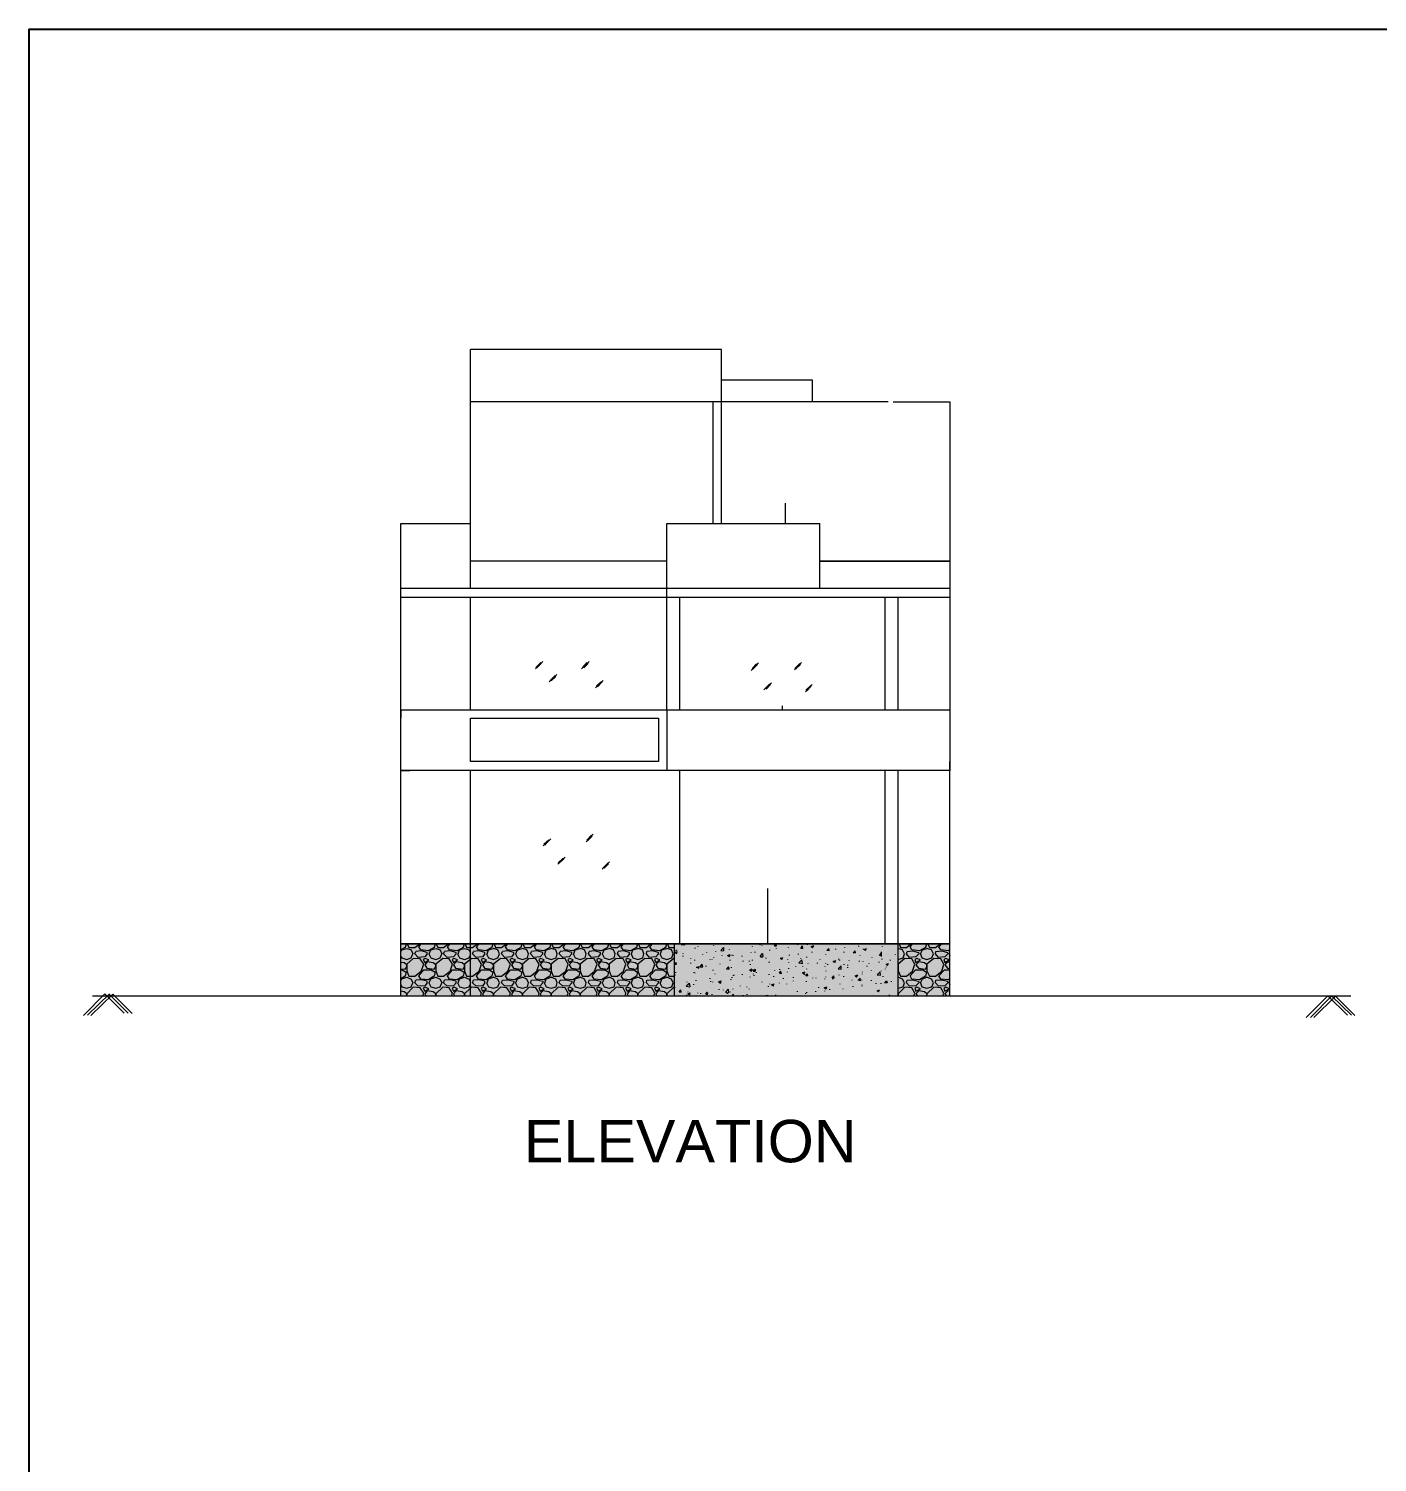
# Model space of a CAD drawing. Header units: millimetres. Extents: x 218.7 to 294.1, y -22.2 to 31.6.
# Drawn here: x 218.67 to 241.28, y 7.58 to 31.61 of the extents above; entities that cross this region are included whole.
import ezdxf

# ---------------------------------------------------------------- set-up
doc = ezdxf.new("R2010")
doc.units = ezdxf.units.MM
for name, color, linetype in [('PDF_Geometry', 7, 'Continuous'), ('PDF_Solid Fills', 1, 'Continuous'), ('PDF_Text', 7, 'Continuous')]:
    doc.layers.add(name, color=color, linetype=linetype)
doc.styles.add('PDF Arial', font='arial.ttf')

msp = doc.modelspace()

# ---------------------------------------------------------------- linework, layer by layer
at = {"layer": 'PDF_Geometry', "lineweight": 25}
msp.add_lwpolyline([(294.081, 31.595), (218.675, 31.595), (218.675, -22.228), (294.081, -22.228), (294.081, 31.595), (294.081, 31.611)], dxfattribs=at)
at = {"layer": 'PDF_Geometry', "lineweight": 9}
for points in [[(230.289, 23.32), (230.289, 25.357), (230.289, 26.234), (226.081, 26.234)], [(226.081, 23.32), (226.081, 26.234)], [(230.289, 25.725), (231.809, 25.725), (231.809, 25.357)], [(233.162, 25.357), (234.114, 25.357), (234.114, 23.32), (234.114, 22.452), (234.114, 19.179), (224.912, 19.179), (225.062, 19.179)], [(233.078, 25.357), (226.081, 25.357)], [(230.147, 23.32), (230.147, 25.357)], [(231.358, 23.32), (231.358, 23.662)], [(234.114, 19.179), (224.912, 19.179), (224.912, 23.32)], [(224.912, 23.32), (226.081, 23.32)], [(226.081, 22.235), (226.081, 23.32)], [(229.371, 20.197), (229.371, 23.32), (231.934, 23.32)], [(231.934, 22.235), (231.934, 23.32)], [(229.371, 23.153), (229.371, 23.161)], [(229.371, 22.235), (229.371, 23.103)], [(234.114, 23.153), (234.114, 22.235)], [(229.371, 22.686), (226.081, 22.686)], [(224.912, 22.235), (234.114, 22.235)], [(224.912, 22.084), (234.114, 22.084)], [(226.081, 20.197), (226.081, 22.084)], [(229.588, 20.197), (229.588, 22.084)], [(233.028, 20.197), (233.028, 22.084)], [(233.245, 20.197), (233.245, 22.084)], [(227.167, 20.882), (227.292, 21.007)], [(227.175, 20.907), (227.258, 20.991)], [(227.192, 20.899), (227.267, 20.974)], [(227.943, 20.882), (228.068, 21.007)], [(227.96, 20.907), (228.035, 20.991)], [(227.977, 20.899), (228.052, 20.974)], [(230.782, 20.857), (230.907, 20.982)], [(230.799, 20.89), (230.874, 20.965)], [(230.807, 20.874), (230.891, 20.957)], [(231.508, 20.865), (231.625, 20.991)], [(231.517, 20.89), (231.6, 20.974)], [(231.534, 20.882), (231.609, 20.957)], [(227.4, 20.665), (227.526, 20.79)], [(227.417, 20.69), (227.501, 20.773)], [(227.434, 20.682), (227.509, 20.757)], [(228.177, 20.565), (228.302, 20.69)], [(228.194, 20.598), (228.277, 20.673)], [(228.21, 20.581), (228.285, 20.665)], [(230.999, 20.531), (231.124, 20.648)], [(231.016, 20.556), (231.099, 20.631)], [(231.033, 20.54), (231.108, 20.623)], [(231.692, 20.498), (231.809, 20.623)], [(231.701, 20.523), (231.784, 20.606)], [(231.717, 20.515), (231.792, 20.59)], [(224.912, 20.197), (224.912, 20.055), (224.912, 20.197), (226.081, 20.197), (234.114, 20.197)], [(229.371, 20.197), (229.371, 19.179)], [(229.588, 20.197), (233.028, 20.197)], [(231.308, 20.197), (231.308, 20.264)], [(224.912, 15.405), (224.912, 19.329)], [(234.114, 15.405), (234.114, 19.329)], [(226.081, 15.405), (226.081, 19.179)], [(228.478, 19.179), (227.025, 19.179)], [(229.588, 16.273), (229.588, 19.179)], [(233.028, 16.273), (233.028, 19.179)], [(233.245, 15.405), (233.245, 19.179)], [(233.245, 15.405), (233.245, 19.179)], [(227.3, 17.918), (227.425, 18.035)], [(228.018, 17.985), (228.135, 18.11)], [(228.027, 18.01), (228.11, 18.093)], [(228.043, 18.001), (228.118, 18.076)], [(227.309, 17.943), (227.392, 18.018)], [(227.325, 17.926), (227.4, 18.01)], [(227.542, 17.609), (227.668, 17.726)], [(227.551, 17.634), (227.634, 17.709)], [(227.567, 17.626), (227.643, 17.701)], [(228.285, 17.525), (228.411, 17.651)], [(228.302, 17.55), (228.386, 17.634)], [(228.319, 17.542), (228.394, 17.617)], [(231.066, 16.273), (231.066, 17.2)], [(233.245, 16.273), (233.245, 17.15)], [(225.004, 16.273), (224.987, 16.214), (224.912, 16.173)], [(224.912, 16.273), (234.114, 16.273), (224.912, 16.273), (234.114, 16.273)], [(224.912, 16.139), (224.929, 16.173), (225.012, 16.198)], [(225.012, 16.198), (225.088, 16.173)], [(225.012, 16.014), (225.088, 16.039), (225.113, 16.106)], [(225.021, 16.273), (225.046, 16.214)], [(225.046, 16.214), (225.146, 16.214)], [(225.088, 16.173), (225.113, 16.106)], [(225.146, 16.214), (225.229, 16.273)], [(225.146, 16.106), (225.163, 16.148)], [(225.355, 16.106), (225.313, 16.056), (225.204, 16.047), (225.146, 16.106)], [(225.255, 16.156), (225.163, 16.148)], [(225.246, 16.173), (225.213, 16.223), (225.255, 16.273)], [(225.488, 16.273), (225.472, 16.214), (225.371, 16.156), (225.246, 16.173)], [(225.355, 16.106), (225.355, 16.131), (225.255, 16.156)], [(225.38, 16.106), (225.413, 16.039), (225.497, 16.014)], [(225.388, 16.106), (225.413, 16.173), (225.497, 16.198)], [(225.497, 16.198), (225.572, 16.173)], [(225.497, 16.014), (225.572, 16.039), (225.597, 16.106)], [(225.505, 16.273), (225.53, 16.214)], [(225.53, 16.214), (225.63, 16.214)], [(225.572, 16.173), (225.597, 16.106)], [(225.63, 16.214), (225.714, 16.273)], [(225.63, 16.106), (225.647, 16.148)], [(225.839, 16.106), (225.797, 16.056), (225.689, 16.047), (225.63, 16.106)], [(225.739, 16.156), (225.647, 16.148)], [(225.73, 16.173), (225.697, 16.223), (225.739, 16.273)], [(225.956, 16.214), (225.856, 16.156), (225.73, 16.173)], [(225.839, 16.106), (225.839, 16.131), (225.739, 16.156)], [(225.864, 16.106), (225.897, 16.039), (225.981, 16.014)], [(225.872, 16.106), (225.897, 16.173), (225.981, 16.198)], [(225.973, 16.273), (225.956, 16.214)], [(225.981, 16.198), (226.056, 16.173)], [(225.989, 16.273), (226.014, 16.214)], [(226.014, 16.214), (226.081, 16.214), (226.115, 16.214)], [(226.056, 16.039), (226.081, 16.089), (226.081, 16.106), (226.081, 16.123), (226.056, 16.173)], [(226.115, 16.214), (226.198, 16.273)], [(226.115, 16.106), (226.131, 16.148)], [(226.323, 16.106), (226.282, 16.056), (226.173, 16.047), (226.115, 16.106)], [(226.223, 16.156), (226.131, 16.148)], [(226.215, 16.173), (226.181, 16.223), (226.223, 16.273)], [(226.44, 16.214), (226.34, 16.156), (226.215, 16.173)], [(226.323, 16.106), (226.323, 16.131), (226.223, 16.156)], [(226.348, 16.106), (226.382, 16.039), (226.465, 16.014)], [(226.357, 16.106), (226.382, 16.173), (226.465, 16.198)], [(226.457, 16.273), (226.44, 16.214)], [(226.54, 16.039), (226.565, 16.106), (226.54, 16.173), (226.465, 16.198)], [(226.474, 16.273), (226.499, 16.214), (226.599, 16.214)], [(226.599, 16.214), (226.682, 16.273)], [(226.599, 16.106), (226.616, 16.148)], [(226.808, 16.106), (226.766, 16.056), (226.657, 16.047), (226.599, 16.106)], [(226.707, 16.156), (226.616, 16.148)], [(226.699, 16.173), (226.666, 16.223), (226.707, 16.273)], [(226.924, 16.214), (226.824, 16.156), (226.699, 16.173)], [(226.808, 16.106), (226.808, 16.131), (226.707, 16.156)], [(226.833, 16.106), (226.866, 16.039), (226.95, 16.014)], [(226.841, 16.106), (226.866, 16.173), (226.95, 16.198)], [(226.941, 16.273), (226.924, 16.214)], [(227.033, 16.039), (227.05, 16.106), (227.025, 16.173), (226.95, 16.198)], [(226.958, 16.273), (226.983, 16.214), (227.083, 16.214)], [(227.083, 16.214), (227.167, 16.273)], [(227.083, 16.106), (227.1, 16.148)], [(227.292, 16.106), (227.25, 16.056), (227.142, 16.047), (227.083, 16.106)], [(227.192, 16.156), (227.1, 16.148)], [(227.183, 16.173), (227.15, 16.223), (227.192, 16.273)], [(227.409, 16.214), (227.309, 16.156), (227.183, 16.173)], [(227.292, 16.106), (227.292, 16.131), (227.192, 16.156)], [(227.317, 16.106), (227.35, 16.039), (227.434, 16.014)], [(227.325, 16.106), (227.35, 16.173), (227.434, 16.198)], [(227.425, 16.273), (227.409, 16.214)], [(227.517, 16.039), (227.534, 16.106), (227.509, 16.173), (227.434, 16.198)], [(227.442, 16.273), (227.467, 16.214), (227.567, 16.214)], [(227.567, 16.214), (227.651, 16.273)], [(227.567, 16.106), (227.584, 16.148)], [(227.776, 16.106), (227.734, 16.056), (227.626, 16.047), (227.567, 16.106)], [(227.676, 16.156), (227.584, 16.148)], [(227.668, 16.173), (227.634, 16.223), (227.676, 16.273)], [(227.893, 16.214), (227.793, 16.156), (227.668, 16.173)], [(227.776, 16.106), (227.776, 16.131), (227.676, 16.156)], [(227.801, 16.106), (227.835, 16.039), (227.918, 16.014)], [(227.81, 16.106), (227.835, 16.173), (227.918, 16.198)], [(227.91, 16.273), (227.893, 16.214)], [(228.002, 16.039), (228.018, 16.106), (227.993, 16.173), (227.918, 16.198)], [(227.926, 16.273), (227.951, 16.214), (228.06, 16.214)], [(228.06, 16.214), (228.135, 16.273)], [(228.06, 16.106), (228.068, 16.148)], [(228.26, 16.106), (228.219, 16.056), (228.11, 16.047), (228.06, 16.106)], [(228.16, 16.156), (228.068, 16.148)], [(228.152, 16.173), (228.118, 16.223), (228.16, 16.273)], [(228.377, 16.214), (228.277, 16.156), (228.152, 16.173)], [(228.26, 16.106), (228.26, 16.131), (228.16, 16.156)], [(228.285, 16.106), (228.319, 16.039), (228.402, 16.014)], [(228.294, 16.106), (228.319, 16.173), (228.402, 16.198)], [(228.394, 16.273), (228.377, 16.214)], [(228.486, 16.039), (228.503, 16.106), (228.478, 16.173), (228.402, 16.198)], [(228.411, 16.273), (228.436, 16.214), (228.544, 16.214)], [(228.544, 16.214), (228.619, 16.273)], [(228.544, 16.106), (228.553, 16.148)], [(228.745, 16.106), (228.703, 16.056), (228.594, 16.047), (228.544, 16.106)], [(228.645, 16.156), (228.553, 16.148)], [(228.636, 16.173), (228.603, 16.223), (228.645, 16.273)], [(228.862, 16.214), (228.761, 16.156), (228.636, 16.173)], [(228.745, 16.106), (228.745, 16.131), (228.645, 16.156)], [(228.77, 16.106), (228.803, 16.039), (228.887, 16.014)], [(228.778, 16.106), (228.803, 16.173), (228.887, 16.198)], [(228.878, 16.273), (228.862, 16.214)], [(228.97, 16.039), (228.987, 16.106), (228.962, 16.173), (228.887, 16.198)], [(228.895, 16.273), (228.92, 16.214), (229.029, 16.214)], [(229.029, 16.214), (229.104, 16.273)], [(229.029, 16.106), (229.037, 16.148)], [(229.229, 16.106), (229.187, 16.056), (229.079, 16.047), (229.029, 16.106)], [(229.129, 16.156), (229.037, 16.148)], [(229.12, 16.173), (229.087, 16.223), (229.129, 16.273)], [(229.346, 16.214), (229.246, 16.156), (229.12, 16.173)], [(229.229, 16.106), (229.229, 16.131), (229.129, 16.156)], [(229.254, 16.106), (229.287, 16.039), (229.371, 16.014)], [(229.262, 16.106), (229.287, 16.173), (229.371, 16.198)], [(229.363, 16.273), (229.346, 16.214)], [(229.454, 16.039), (229.479, 16.106), (229.446, 16.173), (229.371, 16.198)], [(229.379, 16.273), (229.404, 16.214), (229.496, 16.214)], [(229.496, 16.273), (229.496, 15.405)], [(229.505, 16.131), (229.546, 16.148)], [(229.505, 16.131), (229.538, 16.114), (229.546, 16.148)], [(229.521, 16.156), (229.521, 16.164)], [(229.538, 16.164), (229.538, 16.173)], [(229.613, 16.265), (229.63, 16.273)], [(229.613, 16.265), (229.672, 16.256)], [(229.646, 16.106), (229.646, 16.114)], [(229.672, 16.256), (229.672, 16.273)], [(229.847, 16.198), (229.847, 16.206)], [(229.897, 16.223), (229.897, 16.231)], [(230.039, 16.123), (230.039, 16.131)], [(230.156, 16.24), (230.156, 16.248)], [(230.189, 16.139), (230.189, 16.148)], [(230.273, 16.164), (230.323, 16.214), (230.323, 16.156)], [(230.273, 16.164), (230.323, 16.156)], [(230.423, 16.173), (230.423, 16.181)], [(230.757, 16.273), (230.765, 16.273), (230.765, 16.281)], [(230.782, 16.123), (230.782, 16.131)], [(230.807, 16.223), (230.807, 16.231)], [(230.849, 16.131), (230.849, 16.139)], [(230.916, 16.273), (230.932, 16.256), (230.941, 16.273)], [(230.932, 16.064), (230.974, 16.114)], [(230.966, 16.24), (230.966, 16.248)], [(230.974, 16.114), (230.982, 16.056)], [(231.099, 16.164), (231.099, 16.173)], [(231.174, 16.24), (231.2, 16.273)], [(231.174, 16.24), (231.208, 16.24)], [(231.2, 16.273), (231.2, 16.281)], [(231.208, 16.24), (231.2, 16.273)], [(231.208, 16.189), (231.208, 16.198)], [(231.408, 16.206), (231.408, 16.214)], [(231.567, 16.256), (231.567, 16.265)], [(231.575, 16.098), (231.575, 16.106)], [(231.65, 16.198), (231.617, 16.198), (231.642, 16.24)], [(231.65, 16.198), (231.642, 16.24)], [(231.726, 16.256), (231.726, 16.265)], [(231.792, 16.231), (231.834, 16.248)], [(231.792, 16.231), (231.817, 16.214)], [(231.809, 16.131), (231.809, 16.139)], [(231.817, 16.214), (231.834, 16.248)], [(232.093, 16.156), (232.051, 16.164), (232.085, 16.198)], [(232.093, 16.156), (232.085, 16.198)], [(232.202, 16.181), (232.202, 16.189)], [(232.343, 16.131), (232.343, 16.139)], [(232.352, 16.206), (232.352, 16.214)], [(232.535, 16.123), (232.494, 16.123), (232.527, 16.156)], [(232.535, 16.123), (232.527, 16.156)], [(232.586, 16.231), (232.586, 16.24)], [(232.669, 16.181), (232.669, 16.189)], [(232.702, 16.164), (232.677, 16.181), (232.719, 16.198)], [(232.702, 16.164), (232.719, 16.198)], [(232.97, 16.081), (232.936, 16.081), (232.97, 16.123)], [(232.97, 16.131), (232.97, 16.139)], [(232.97, 16.081), (232.97, 16.123)], [(232.986, 16.223), (232.986, 16.231)], [(233.245, 16.198), (233.245, 16.206)], [(233.329, 16.039), (233.354, 16.106), (233.32, 16.173), (233.245, 16.198)], [(233.262, 16.273), (233.287, 16.214), (233.387, 16.214)], [(233.387, 16.214), (233.462, 16.273)], [(233.387, 16.106), (233.396, 16.148), (233.487, 16.156), (233.588, 16.131), (233.596, 16.106)], [(233.596, 16.106), (233.546, 16.056), (233.437, 16.047), (233.387, 16.106)], [(233.479, 16.173), (233.446, 16.223), (233.487, 16.273)], [(233.704, 16.214), (233.604, 16.156), (233.479, 16.173)], [(233.621, 16.106), (233.654, 16.173), (233.729, 16.198)], [(233.621, 16.106), (233.646, 16.039), (233.729, 16.014)], [(233.721, 16.273), (233.704, 16.214)], [(233.813, 16.039), (233.838, 16.106), (233.805, 16.173), (233.729, 16.198)], [(233.746, 16.273), (233.771, 16.214), (233.871, 16.214)], [(233.871, 16.214), (233.955, 16.273)], [(233.871, 16.106), (233.88, 16.148), (233.98, 16.156), (234.072, 16.131), (234.08, 16.106)], [(234.08, 16.106), (234.03, 16.056), (233.922, 16.047), (233.871, 16.106)], [(233.963, 16.173), (233.93, 16.223), (233.98, 16.273)], [(234.114, 16.173), (234.089, 16.156), (233.963, 16.173)], [(234.105, 16.106), (234.114, 16.131)], [(234.105, 16.106), (234.114, 16.073)], [(224.912, 16.064), (224.929, 16.039), (225.012, 16.014)], [(225.012, 15.922), (224.971, 15.956), (224.912, 15.964)], [(224.912, 15.855), (224.987, 15.847), (225.012, 15.889)], [(225.121, 16.031), (225.012, 15.931)], [(225.012, 15.931), (225.012, 15.822), (225.046, 15.73)], [(225.012, 15.889), (225.012, 15.922)], [(225.046, 15.73), (225.146, 15.73), (225.255, 15.814), (225.296, 15.931), (225.238, 16.022), (225.121, 16.031)], [(225.321, 16.031), (225.288, 16.014), (225.313, 15.964), (225.38, 16.006)], [(225.497, 15.922), (225.455, 15.956), (225.355, 15.972), (225.313, 15.922)], [(225.313, 15.922), (225.346, 15.864), (225.472, 15.847)], [(225.38, 16.006), (225.321, 16.031)], [(225.472, 15.847), (225.497, 15.889), (225.497, 15.922)], [(225.614, 16.031), (225.497, 15.931)], [(225.497, 15.931), (225.497, 15.822), (225.53, 15.73)], [(225.53, 15.73), (225.63, 15.73), (225.739, 15.814), (225.781, 15.931), (225.722, 16.022), (225.614, 16.031)], [(225.806, 16.031), (225.772, 16.014), (225.797, 15.964), (225.864, 16.006)], [(225.981, 15.922), (225.939, 15.956), (225.839, 15.972), (225.797, 15.922)], [(225.797, 15.922), (225.831, 15.864), (225.956, 15.847)], [(225.864, 16.006), (225.806, 16.031)], [(225.956, 15.847), (225.981, 15.889), (225.981, 15.922)], [(225.981, 16.014), (226.056, 16.039)], [(226.098, 16.031), (226.081, 16.014), (225.981, 15.931)], [(225.981, 15.931), (225.981, 15.822), (226.014, 15.73)], [(226.115, 15.73), (226.223, 15.814), (226.265, 15.931), (226.206, 16.022), (226.098, 16.031)], [(226.29, 16.031), (226.257, 16.014), (226.282, 15.964), (226.348, 16.006)], [(226.465, 15.922), (226.423, 15.956), (226.323, 15.972), (226.282, 15.922)], [(226.282, 15.922), (226.315, 15.864), (226.44, 15.847)], [(226.348, 16.006), (226.29, 16.031)], [(226.44, 15.847), (226.465, 15.889), (226.465, 15.922)], [(226.465, 16.014), (226.54, 16.039)], [(226.582, 16.031), (226.465, 15.931)], [(226.465, 15.931), (226.465, 15.822), (226.499, 15.73)], [(226.599, 15.73), (226.707, 15.814), (226.749, 15.931), (226.691, 16.022), (226.582, 16.031)], [(226.774, 16.031), (226.741, 16.014), (226.766, 15.964), (226.833, 16.006)], [(226.95, 15.922), (226.908, 15.956), (226.808, 15.972), (226.766, 15.922)], [(226.766, 15.922), (226.799, 15.864), (226.924, 15.847)], [(226.833, 16.006), (226.774, 16.031)], [(226.924, 15.847), (226.95, 15.889), (226.95, 15.922)], [(226.95, 16.014), (227.033, 16.039)], [(227.083, 15.73), (227.192, 15.814), (227.233, 15.931), (227.175, 16.022), (227.066, 16.031), (226.95, 15.931)], [(226.95, 15.931), (226.95, 15.822), (226.983, 15.73)], [(227.258, 16.031), (227.225, 16.014), (227.25, 15.964), (227.317, 16.006)], [(227.434, 15.922), (227.392, 15.956), (227.292, 15.972), (227.25, 15.922)], [(227.25, 15.922), (227.284, 15.864), (227.409, 15.847)], [(227.317, 16.006), (227.258, 16.031)], [(227.409, 15.847), (227.434, 15.889), (227.434, 15.922)], [(227.434, 16.014), (227.517, 16.039)], [(227.567, 15.73), (227.676, 15.814), (227.718, 15.931), (227.668, 16.022), (227.551, 16.031), (227.434, 15.931)], [(227.434, 15.931), (227.434, 15.822), (227.467, 15.73)], [(227.743, 16.031), (227.709, 16.014), (227.734, 15.964), (227.801, 16.006)], [(227.918, 15.922), (227.876, 15.956), (227.776, 15.972), (227.734, 15.922)], [(227.734, 15.922), (227.768, 15.864), (227.893, 15.847)], [(227.801, 16.006), (227.743, 16.031)], [(227.893, 15.847), (227.918, 15.889), (227.918, 15.922)], [(227.918, 16.014), (228.002, 16.039)], [(228.06, 15.73), (228.16, 15.814), (228.202, 15.931), (228.152, 16.022), (228.035, 16.031), (227.918, 15.931)], [(227.918, 15.931), (227.918, 15.822), (227.951, 15.73)], [(228.227, 16.031), (228.194, 16.014), (228.219, 15.964)], [(228.219, 15.964), (228.285, 16.006), (228.227, 16.031)], [(228.402, 15.922), (228.361, 15.956), (228.26, 15.972), (228.219, 15.922)], [(228.219, 15.922), (228.252, 15.864), (228.377, 15.847)], [(228.377, 15.847), (228.402, 15.889), (228.402, 15.922)], [(228.402, 16.014), (228.486, 16.039)], [(228.544, 15.73), (228.645, 15.814), (228.686, 15.931), (228.636, 16.022), (228.519, 16.031), (228.402, 15.931)], [(228.402, 15.931), (228.402, 15.822), (228.436, 15.73)], [(228.711, 16.031), (228.678, 16.014), (228.703, 15.964)], [(228.703, 15.964), (228.77, 16.006), (228.711, 16.031)], [(228.887, 15.922), (228.845, 15.956), (228.745, 15.972), (228.703, 15.922)], [(228.703, 15.922), (228.736, 15.864), (228.862, 15.847)], [(228.862, 15.847), (228.887, 15.889), (228.887, 15.922)], [(228.887, 16.014), (228.97, 16.039)], [(229.029, 15.73), (229.129, 15.814), (229.171, 15.931), (229.12, 16.022), (229.004, 16.031), (228.887, 15.931)], [(228.887, 15.931), (228.887, 15.822), (228.92, 15.73)], [(229.196, 16.031), (229.162, 16.014), (229.187, 15.964)], [(229.187, 15.964), (229.254, 16.006), (229.196, 16.031)], [(229.371, 15.922), (229.329, 15.956), (229.229, 15.972), (229.187, 15.922)], [(229.187, 15.922), (229.221, 15.864), (229.346, 15.847)], [(229.346, 15.847), (229.371, 15.889), (229.371, 15.922)], [(229.371, 16.014), (229.454, 16.039)], [(229.496, 16.031), (229.488, 16.031), (229.371, 15.931)], [(229.371, 15.931), (229.371, 15.822), (229.404, 15.73)], [(229.496, 15.931), (229.521, 15.964)], [(229.496, 15.931), (229.53, 15.931), (229.521, 15.964)], [(229.513, 15.947), (229.513, 15.956)], [(229.646, 16.064), (229.646, 16.073)], [(229.772, 16.022), (229.772, 16.031)], [(229.772, 15.947), (229.772, 15.956)], [(229.839, 15.997), (229.839, 16.006)], [(229.872, 15.881), (229.914, 15.897)], [(229.872, 15.881), (229.905, 15.864), (229.914, 15.897)], [(229.872, 15.872), (229.872, 15.881)], [(229.93, 15.889), (229.964, 15.931)], [(229.93, 15.889), (229.972, 15.889), (229.964, 15.931)], [(229.972, 16.089), (229.972, 16.098)], [(230.031, 15.897), (230.031, 15.906)], [(230.097, 16.006), (230.097, 16.014)], [(230.131, 16.006), (230.131, 16.014)], [(230.156, 16.039), (230.156, 16.047)], [(230.264, 15.931), (230.264, 15.939)], [(230.298, 16.073), (230.298, 16.081)], [(230.373, 15.855), (230.406, 15.889)], [(230.373, 15.855), (230.415, 15.847), (230.406, 15.889)], [(230.39, 16.081), (230.431, 16.098)], [(230.39, 16.081), (230.423, 16.064), (230.431, 16.098)], [(230.431, 15.997), (230.431, 16.006)], [(230.456, 15.872), (230.456, 15.881)], [(230.465, 16.081), (230.465, 16.089)], [(230.49, 16.073), (230.49, 16.081)], [(230.632, 16.064), (230.632, 16.073)], [(230.648, 15.981), (230.648, 15.989)], [(230.757, 15.981), (230.757, 15.989)], [(230.774, 15.922), (230.774, 15.931)], [(230.807, 15.997), (230.807, 16.006)], [(230.932, 16.064), (230.949, 16.056), (230.982, 16.056)], [(230.957, 16.047), (230.957, 16.056)], [(231.033, 16.031), (231.033, 16.039)], [(231.083, 15.964), (231.083, 15.972)], [(231.091, 15.964), (231.091, 15.972)], [(231.3, 16.014), (231.275, 16.031), (231.316, 16.047)], [(231.283, 16.031), (231.283, 16.039)], [(231.3, 16.014), (231.316, 16.047)], [(231.4, 16.006), (231.4, 16.014)], [(231.417, 15.956), (231.417, 15.964)], [(231.417, 15.855), (231.417, 15.864)], [(231.425, 16.081), (231.425, 16.089)], [(231.534, 15.889), (231.534, 15.897)], [(231.584, 15.956), (231.634, 16.006)], [(231.584, 15.956), (231.642, 15.947), (231.634, 16.006)], [(231.617, 16.022), (231.617, 16.031)], [(231.65, 15.889), (231.65, 15.897)], [(231.717, 16.047), (231.717, 16.056)], [(231.742, 15.939), (231.742, 15.947)], [(231.893, 15.947), (231.893, 15.956)], [(231.943, 16.006), (231.943, 16.014)], [(232.026, 15.889), (232.026, 15.897)], [(232.035, 16.089), (232.035, 16.098)], [(232.035, 15.939), (232.035, 15.947)], [(232.068, 15.922), (232.068, 15.931)], [(232.185, 15.964), (232.16, 15.981), (232.202, 15.997)], [(232.185, 15.964), (232.202, 15.997)], [(232.193, 15.964), (232.193, 15.972)], [(232.243, 15.855), (232.293, 15.906)], [(232.243, 15.855), (232.293, 15.847), (232.293, 15.906)], [(232.252, 16.014), (232.252, 16.022)], [(232.268, 15.997), (232.268, 16.006)], [(232.343, 15.922), (232.343, 15.931)], [(232.402, 15.914), (232.402, 15.922)], [(232.402, 15.872), (232.402, 15.881)], [(232.427, 15.989), (232.427, 15.997)], [(232.602, 15.981), (232.602, 15.989)], [(232.611, 16.073), (232.611, 16.081)], [(232.661, 15.972), (232.661, 15.981)], [(232.728, 15.897), (232.728, 15.906)], [(232.761, 15.939), (232.761, 15.947)], [(232.811, 16.039), (232.811, 16.047)], [(232.928, 15.964), (232.928, 15.972)], [(232.97, 16.064), (232.97, 16.073)], [(232.978, 16.014), (232.978, 16.022)], [(233.07, 15.914), (233.045, 15.931), (233.087, 15.947)], [(233.053, 15.881), (233.053, 15.889)], [(233.07, 15.914), (233.087, 15.947)], [(233.12, 15.997), (233.12, 16.006)], [(233.203, 16.089), (233.203, 16.098)], [(233.245, 16.014), (233.329, 16.039)], [(233.387, 15.73), (233.487, 15.814), (233.529, 15.931), (233.479, 16.022), (233.362, 16.031), (233.245, 15.931)], [(233.245, 15.931), (233.245, 15.822), (233.287, 15.73)], [(233.245, 15.922), (233.245, 15.931)], [(233.563, 16.031), (233.529, 16.014), (233.546, 15.964)], [(233.546, 15.964), (233.621, 16.006), (233.563, 16.031)], [(233.729, 15.922), (233.688, 15.956), (233.596, 15.972), (233.546, 15.922)], [(233.546, 15.922), (233.588, 15.864), (233.704, 15.847)], [(233.704, 15.847), (233.729, 15.889), (233.729, 15.922)], [(233.729, 16.014), (233.813, 16.039)], [(233.871, 15.73), (233.98, 15.814), (234.013, 15.931), (233.963, 16.022), (233.846, 16.031), (233.729, 15.931)], [(233.729, 15.931), (233.729, 15.822), (233.771, 15.73)], [(234.047, 16.031), (234.013, 16.014), (234.03, 15.964)], [(234.03, 15.964), (234.105, 16.006), (234.047, 16.031)], [(234.114, 15.964), (234.08, 15.972), (234.03, 15.922)], [(234.03, 15.922), (234.072, 15.864), (234.114, 15.855)], [(224.912, 15.839), (224.937, 15.839), (225.004, 15.797)], [(225.004, 15.797), (224.987, 15.73), (224.912, 15.688)], [(224.912, 15.655), (224.929, 15.688), (225.012, 15.714)], [(225.012, 15.714), (225.088, 15.68)], [(225.012, 15.53), (225.088, 15.555), (225.113, 15.622)], [(225.088, 15.68), (225.113, 15.622)], [(225.146, 15.622), (225.163, 15.663)], [(225.355, 15.622), (225.313, 15.572), (225.204, 15.563), (225.146, 15.622)], [(225.255, 15.672), (225.163, 15.663)], [(225.246, 15.68), (225.213, 15.739), (225.296, 15.839), (225.422, 15.839), (225.488, 15.797)], [(225.488, 15.797), (225.472, 15.73), (225.371, 15.672), (225.246, 15.68)], [(225.355, 15.622), (225.355, 15.647), (225.255, 15.672)], [(225.38, 15.622), (225.413, 15.555), (225.497, 15.53)], [(225.388, 15.622), (225.413, 15.688), (225.497, 15.714)], [(225.497, 15.714), (225.572, 15.68)], [(225.497, 15.53), (225.572, 15.555), (225.597, 15.622)], [(225.572, 15.68), (225.597, 15.622)], [(225.63, 15.622), (225.647, 15.663)], [(225.839, 15.622), (225.797, 15.572), (225.689, 15.563), (225.63, 15.622)], [(225.739, 15.672), (225.647, 15.663)], [(225.73, 15.68), (225.697, 15.739), (225.781, 15.839), (225.906, 15.839), (225.973, 15.797), (225.956, 15.73)], [(225.956, 15.73), (225.856, 15.672), (225.73, 15.68)], [(225.839, 15.622), (225.839, 15.647), (225.739, 15.672)], [(225.864, 15.622), (225.897, 15.555), (225.981, 15.53)], [(225.872, 15.622), (225.897, 15.688), (225.981, 15.714)], [(225.981, 15.714), (226.056, 15.68)], [(226.014, 15.73), (226.081, 15.73), (226.115, 15.73)], [(226.056, 15.555), (226.081, 15.605), (226.081, 15.622), (226.081, 15.638), (226.056, 15.68)], [(226.115, 15.622), (226.131, 15.663)], [(226.323, 15.622), (226.282, 15.572), (226.173, 15.563), (226.115, 15.622)], [(226.223, 15.672), (226.131, 15.663)], [(226.215, 15.68), (226.181, 15.739), (226.265, 15.839), (226.398, 15.839), (226.457, 15.797), (226.44, 15.73)], [(226.44, 15.73), (226.34, 15.672), (226.215, 15.68)], [(226.323, 15.622), (226.323, 15.647), (226.223, 15.672)], [(226.348, 15.622), (226.382, 15.555), (226.465, 15.53)], [(226.357, 15.622), (226.382, 15.688), (226.465, 15.714)], [(226.54, 15.555), (226.565, 15.622), (226.54, 15.68), (226.465, 15.714)], [(226.499, 15.73), (226.599, 15.73)], [(226.599, 15.622), (226.616, 15.663), (226.707, 15.672), (226.808, 15.647), (226.808, 15.622)], [(226.808, 15.622), (226.766, 15.572), (226.657, 15.563), (226.599, 15.622)], [(226.699, 15.68), (226.666, 15.739), (226.749, 15.839), (226.883, 15.839), (226.941, 15.797), (226.924, 15.73)], [(226.924, 15.73), (226.824, 15.672), (226.699, 15.68)], [(226.833, 15.622), (226.866, 15.555), (226.95, 15.53)], [(226.841, 15.622), (226.866, 15.688), (226.95, 15.714)], [(227.033, 15.555), (227.05, 15.622), (227.025, 15.68), (226.95, 15.714)], [(226.983, 15.73), (227.083, 15.73)], [(227.083, 15.622), (227.1, 15.663), (227.192, 15.672), (227.292, 15.647), (227.292, 15.622)], [(227.292, 15.622), (227.25, 15.572), (227.142, 15.563), (227.083, 15.622)], [(227.183, 15.68), (227.15, 15.739), (227.233, 15.839), (227.367, 15.839), (227.425, 15.797), (227.409, 15.73)], [(227.409, 15.73), (227.309, 15.672), (227.183, 15.68)], [(227.317, 15.622), (227.35, 15.555), (227.434, 15.53)], [(227.325, 15.622), (227.35, 15.688), (227.434, 15.714)], [(227.517, 15.555), (227.534, 15.622), (227.509, 15.68), (227.434, 15.714)], [(227.467, 15.73), (227.567, 15.73)], [(227.567, 15.622), (227.584, 15.663), (227.676, 15.672), (227.776, 15.647), (227.776, 15.622)], [(227.776, 15.622), (227.734, 15.572), (227.626, 15.563), (227.567, 15.622)], [(227.668, 15.68), (227.634, 15.739), (227.718, 15.839), (227.851, 15.839), (227.91, 15.797), (227.893, 15.73)], [(227.893, 15.73), (227.793, 15.672), (227.668, 15.68)], [(227.801, 15.622), (227.835, 15.555), (227.918, 15.53)], [(227.81, 15.622), (227.835, 15.688), (227.918, 15.714)], [(228.002, 15.555), (228.018, 15.622), (227.993, 15.68), (227.918, 15.714)], [(227.951, 15.73), (228.06, 15.73)], [(228.06, 15.622), (228.068, 15.663), (228.16, 15.672), (228.26, 15.647), (228.26, 15.622)], [(228.26, 15.622), (228.219, 15.572), (228.11, 15.563), (228.06, 15.622)], [(228.152, 15.68), (228.118, 15.739), (228.202, 15.839), (228.336, 15.839), (228.394, 15.797), (228.377, 15.73)], [(228.377, 15.73), (228.277, 15.672), (228.152, 15.68)], [(228.285, 15.622), (228.319, 15.555), (228.402, 15.53)], [(228.294, 15.622), (228.319, 15.688), (228.402, 15.714)], [(228.486, 15.555), (228.503, 15.622), (228.478, 15.68), (228.402, 15.714)], [(228.436, 15.73), (228.544, 15.73)], [(228.544, 15.622), (228.553, 15.663), (228.645, 15.672), (228.745, 15.647), (228.745, 15.622)], [(228.745, 15.622), (228.703, 15.572), (228.594, 15.563), (228.544, 15.622)], [(228.636, 15.68), (228.603, 15.739), (228.695, 15.839), (228.82, 15.839), (228.878, 15.797), (228.862, 15.73)], [(228.862, 15.73), (228.761, 15.672), (228.636, 15.68)], [(228.77, 15.622), (228.803, 15.555), (228.887, 15.53)], [(228.778, 15.622), (228.803, 15.688), (228.887, 15.714)], [(228.97, 15.555), (228.987, 15.622), (228.962, 15.68), (228.887, 15.714)], [(228.92, 15.73), (229.029, 15.73)], [(229.029, 15.622), (229.037, 15.663), (229.129, 15.672), (229.229, 15.647), (229.229, 15.622)], [(229.229, 15.622), (229.187, 15.572), (229.079, 15.563), (229.029, 15.622)], [(229.12, 15.68), (229.087, 15.739), (229.179, 15.839), (229.304, 15.839), (229.363, 15.797), (229.346, 15.73)], [(229.346, 15.73), (229.246, 15.672), (229.12, 15.68)], [(229.254, 15.622), (229.287, 15.555), (229.371, 15.53)], [(229.262, 15.622), (229.287, 15.688), (229.371, 15.714)], [(229.454, 15.555), (229.479, 15.622), (229.446, 15.68), (229.371, 15.714)], [(229.404, 15.73), (229.496, 15.73)], [(229.513, 15.747), (229.513, 15.755)], [(229.521, 15.789), (229.521, 15.797)], [(229.713, 15.63), (229.713, 15.638)], [(229.83, 15.789), (229.83, 15.797)], [(229.847, 15.78), (229.847, 15.789)], [(229.864, 15.655), (229.864, 15.663)], [(230.097, 15.688), (230.097, 15.697)], [(230.106, 15.638), (230.106, 15.647)], [(230.139, 15.63), (230.139, 15.638)], [(230.147, 15.83), (230.147, 15.839)], [(230.181, 15.764), (230.181, 15.772)], [(230.239, 15.638), (230.281, 15.655)], [(230.239, 15.638), (230.264, 15.622), (230.273, 15.613), (230.273, 15.622), (230.281, 15.655)], [(230.448, 15.672), (230.448, 15.68)], [(230.465, 15.705), (230.465, 15.714)], [(230.49, 15.739), (230.49, 15.747)], [(230.507, 15.747), (230.507, 15.755)], [(230.64, 15.755), (230.64, 15.764)], [(230.757, 15.839), (230.765, 15.839), (230.799, 15.855)], [(230.757, 15.839), (230.79, 15.814)], [(230.765, 15.714), (230.765, 15.722)], [(230.79, 15.814), (230.799, 15.839), (230.799, 15.847)], [(230.815, 15.814), (230.832, 15.839), (230.849, 15.847), (230.849, 15.839), (230.849, 15.814)], [(230.815, 15.814), (230.849, 15.814)], [(230.824, 15.764), (230.824, 15.772)], [(230.832, 15.739), (230.832, 15.747)], [(230.874, 15.789), (230.874, 15.797)], [(230.966, 15.63), (230.966, 15.638)], [(231.083, 15.755), (231.083, 15.764)], [(231.166, 15.722), (231.166, 15.73)], [(231.183, 15.822), (231.183, 15.83)], [(231.291, 15.772), (231.258, 15.78), (231.283, 15.814)], [(231.258, 15.613), (231.258, 15.622)], [(231.266, 15.839), (231.266, 15.847)], [(231.291, 15.772), (231.283, 15.814)], [(231.325, 15.688), (231.325, 15.697)], [(231.392, 15.797), (231.392, 15.805)], [(231.492, 15.705), (231.492, 15.714)], [(231.492, 15.647), (231.492, 15.655)], [(231.667, 15.764), (231.642, 15.789), (231.684, 15.805)], [(231.667, 15.764), (231.684, 15.805)], [(231.684, 15.755), (231.684, 15.764)], [(231.734, 15.739), (231.701, 15.739), (231.726, 15.772)], [(231.709, 15.638), (231.709, 15.647)], [(231.717, 15.847), (231.717, 15.855)], [(231.734, 15.739), (231.726, 15.772)], [(231.817, 15.697), (231.817, 15.705)], [(231.876, 15.697), (231.876, 15.705)], [(232.018, 15.68), (232.018, 15.688)], [(232.035, 15.714), (232.035, 15.722)], [(232.043, 15.814), (232.043, 15.822)], [(232.176, 15.697), (232.143, 15.697), (232.168, 15.739)], [(232.151, 15.68), (232.151, 15.688)], [(232.176, 15.697), (232.168, 15.739)], [(232.26, 15.747), (232.26, 15.755)], [(232.335, 15.722), (232.335, 15.73)], [(232.477, 15.663), (232.477, 15.672)], [(232.552, 15.714), (232.527, 15.739), (232.569, 15.755)], [(232.552, 15.714), (232.569, 15.755)], [(232.619, 15.655), (232.577, 15.663), (232.611, 15.697)], [(232.619, 15.655), (232.611, 15.697)], [(232.636, 15.663), (232.636, 15.672)], [(232.652, 15.797), (232.652, 15.805)], [(232.652, 15.764), (232.652, 15.772)], [(232.803, 15.822), (232.803, 15.83)], [(232.803, 15.655), (232.803, 15.663)], [(232.895, 15.755), (232.945, 15.805)], [(232.895, 15.755), (232.953, 15.747), (232.945, 15.805)], [(232.97, 15.814), (232.97, 15.822)], [(232.995, 15.722), (232.995, 15.73)], [(233.062, 15.622), (233.028, 15.622), (233.02, 15.622), (233.053, 15.655)], [(233.036, 15.847), (233.036, 15.855)], [(233.053, 15.655), (233.062, 15.622), (233.062, 15.63)], [(233.137, 15.638), (233.137, 15.647)], [(233.245, 15.714), (233.245, 15.722)], [(233.329, 15.555), (233.354, 15.622), (233.32, 15.68), (233.245, 15.714)], [(233.287, 15.73), (233.387, 15.73)], [(233.387, 15.622), (233.396, 15.663), (233.487, 15.672), (233.588, 15.647), (233.596, 15.622)], [(233.596, 15.622), (233.546, 15.572), (233.437, 15.563), (233.387, 15.622)], [(233.479, 15.68), (233.446, 15.739), (233.537, 15.839), (233.663, 15.839), (233.721, 15.797), (233.704, 15.73)], [(233.704, 15.73), (233.604, 15.672), (233.479, 15.68)], [(233.621, 15.622), (233.654, 15.688), (233.729, 15.714)], [(233.621, 15.622), (233.646, 15.555), (233.729, 15.53)], [(233.813, 15.555), (233.838, 15.622), (233.805, 15.68), (233.729, 15.714)], [(233.771, 15.73), (233.871, 15.73)], [(233.871, 15.622), (233.88, 15.663), (233.98, 15.672), (234.072, 15.647), (234.08, 15.622)], [(234.08, 15.622), (234.03, 15.572), (233.922, 15.563), (233.871, 15.622)], [(233.963, 15.68), (233.93, 15.739), (234.022, 15.839), (234.114, 15.839)], [(234.114, 15.688), (234.089, 15.672), (233.963, 15.68)], [(234.105, 15.622), (234.114, 15.647)], [(234.105, 15.622), (234.114, 15.588)], [(219.744, 15.405), (224.912, 15.405), (234.114, 15.405), (240.835, 15.405)], [(224.912, 15.58), (224.929, 15.555), (225.012, 15.53)], [(225.121, 15.547), (225.012, 15.438), (224.971, 15.471), (224.912, 15.48)], [(225.004, 15.405), (225.012, 15.405), (225.012, 15.438)], [(225.012, 15.438), (225.012, 15.405)], [(225.28, 15.405), (225.296, 15.446), (225.238, 15.538), (225.121, 15.547)], [(225.321, 15.547), (225.288, 15.53), (225.313, 15.48), (225.38, 15.521)], [(225.497, 15.438), (225.455, 15.471), (225.355, 15.488), (225.313, 15.438)], [(225.313, 15.438), (225.33, 15.405)], [(225.38, 15.521), (225.321, 15.547)], [(225.488, 15.405), (225.497, 15.405), (225.497, 15.438)], [(225.614, 15.547), (225.497, 15.438)], [(225.497, 15.438), (225.497, 15.405)], [(225.764, 15.405), (225.781, 15.446), (225.722, 15.538), (225.614, 15.547)], [(225.806, 15.547), (225.772, 15.53), (225.797, 15.48), (225.864, 15.521)], [(225.981, 15.438), (225.939, 15.471), (225.839, 15.488), (225.797, 15.438)], [(225.797, 15.438), (225.814, 15.405)], [(225.864, 15.521), (225.806, 15.547)], [(225.973, 15.405), (225.981, 15.405), (225.981, 15.438)], [(225.981, 15.53), (226.056, 15.555)], [(226.098, 15.547), (226.081, 15.53), (225.981, 15.438)], [(225.981, 15.438), (225.981, 15.405)], [(226.248, 15.405), (226.265, 15.446), (226.206, 15.538), (226.098, 15.547)], [(226.29, 15.547), (226.257, 15.53), (226.282, 15.48), (226.348, 15.521)], [(226.465, 15.438), (226.423, 15.471), (226.323, 15.488), (226.282, 15.438)], [(226.282, 15.438), (226.298, 15.405)], [(226.348, 15.521), (226.29, 15.547)], [(226.457, 15.405), (226.465, 15.405), (226.465, 15.438)], [(226.465, 15.53), (226.54, 15.555)], [(226.732, 15.405), (226.749, 15.446), (226.691, 15.538), (226.582, 15.547), (226.465, 15.438)], [(226.465, 15.438), (226.465, 15.405)], [(226.774, 15.547), (226.741, 15.53), (226.766, 15.48), (226.833, 15.521)], [(226.95, 15.438), (226.908, 15.471), (226.808, 15.488), (226.766, 15.438)], [(226.766, 15.438), (226.783, 15.405)], [(226.833, 15.521), (226.774, 15.547)], [(226.941, 15.405), (226.95, 15.405), (226.95, 15.438)], [(226.95, 15.53), (227.033, 15.555)], [(227.217, 15.405), (227.233, 15.446), (227.175, 15.538), (227.066, 15.547), (226.95, 15.438)], [(226.95, 15.438), (226.95, 15.405)], [(227.258, 15.547), (227.225, 15.53), (227.25, 15.48), (227.317, 15.521)], [(227.434, 15.438), (227.392, 15.471), (227.292, 15.488), (227.25, 15.438)], [(227.25, 15.438), (227.267, 15.405)], [(227.317, 15.521), (227.258, 15.547)], [(227.425, 15.405), (227.434, 15.405), (227.434, 15.438)], [(227.434, 15.53), (227.517, 15.555)], [(227.701, 15.405), (227.718, 15.446), (227.668, 15.538), (227.551, 15.547), (227.434, 15.438)], [(227.434, 15.438), (227.434, 15.405)], [(227.743, 15.547), (227.709, 15.53), (227.734, 15.48)], [(227.734, 15.48), (227.801, 15.521), (227.743, 15.547)], [(227.918, 15.438), (227.876, 15.471), (227.776, 15.488), (227.734, 15.438)], [(227.734, 15.438), (227.751, 15.405)], [(227.91, 15.405), (227.918, 15.405), (227.918, 15.438)], [(227.918, 15.53), (228.002, 15.555)], [(228.185, 15.405), (228.202, 15.446), (228.152, 15.538), (228.035, 15.547), (227.918, 15.438)], [(227.918, 15.438), (227.918, 15.405)], [(228.227, 15.547), (228.194, 15.53), (228.219, 15.48)], [(228.219, 15.48), (228.285, 15.521), (228.227, 15.547)], [(228.402, 15.438), (228.361, 15.471), (228.26, 15.488), (228.219, 15.438)], [(228.219, 15.438), (228.235, 15.405)], [(228.394, 15.405), (228.402, 15.405), (228.402, 15.438)], [(228.402, 15.53), (228.486, 15.555)], [(228.67, 15.405), (228.686, 15.446), (228.636, 15.538), (228.519, 15.547), (228.402, 15.438)], [(228.402, 15.438), (228.402, 15.405)], [(228.711, 15.547), (228.678, 15.53), (228.703, 15.48)], [(228.703, 15.48), (228.77, 15.521), (228.711, 15.547)], [(228.887, 15.438), (228.845, 15.471), (228.745, 15.488), (228.703, 15.438)], [(228.703, 15.438), (228.72, 15.405)], [(228.878, 15.405), (228.887, 15.405), (228.887, 15.438)], [(228.887, 15.53), (228.97, 15.555)], [(229.154, 15.405), (229.171, 15.446), (229.12, 15.538), (229.004, 15.547), (228.887, 15.438)], [(228.887, 15.438), (228.887, 15.405)], [(229.196, 15.547), (229.162, 15.53), (229.187, 15.48)], [(229.187, 15.48), (229.254, 15.521), (229.196, 15.547)], [(229.371, 15.438), (229.329, 15.471), (229.229, 15.488), (229.187, 15.438)], [(229.187, 15.438), (229.204, 15.405)], [(229.363, 15.405), (229.371, 15.405), (229.371, 15.438)], [(229.371, 15.53), (229.454, 15.555)], [(229.496, 15.547), (229.488, 15.547), (229.371, 15.438)], [(229.371, 15.438), (229.371, 15.405)], [(229.505, 15.538), (229.505, 15.547)], [(229.58, 15.471), (229.605, 15.505)], [(229.58, 15.471), (229.613, 15.463), (229.605, 15.505)], [(229.697, 15.563), (229.747, 15.613), (229.755, 15.555)], [(229.697, 15.563), (229.755, 15.555)], [(229.705, 15.413), (229.705, 15.421)], [(229.722, 15.438), (229.763, 15.455)], [(229.722, 15.438), (229.755, 15.421), (229.763, 15.455)], [(229.73, 15.463), (229.73, 15.471)], [(229.747, 15.58), (229.747, 15.588)], [(229.822, 15.588), (229.822, 15.597)], [(229.889, 15.446), (229.889, 15.455)], [(229.939, 15.438), (229.939, 15.446)], [(230.022, 15.43), (230.047, 15.463)], [(230.022, 15.43), (230.056, 15.43), (230.047, 15.463)], [(230.056, 15.446), (230.056, 15.455)], [(230.131, 15.421), (230.131, 15.43)], [(230.248, 15.505), (230.248, 15.513)], [(230.323, 15.496), (230.323, 15.505)], [(230.356, 15.463), (230.398, 15.513), (230.406, 15.455)], [(230.356, 15.463), (230.406, 15.455)], [(230.39, 15.438), (230.39, 15.446)], [(230.44, 15.463), (230.44, 15.471)], [(230.473, 15.405), (230.49, 15.43)], [(230.481, 15.513), (230.481, 15.521)], [(230.49, 15.405), (230.49, 15.43)], [(230.607, 15.563), (230.607, 15.572)], [(230.715, 15.547), (230.715, 15.555)], [(230.715, 15.421), (230.715, 15.43)], [(230.757, 15.513), (230.757, 15.521)], [(231.041, 15.405), (231.041, 15.413)], [(231.049, 15.405), (231.058, 15.413), (231.058, 15.405)], [(231.074, 15.555), (231.074, 15.563)], [(231.099, 15.597), (231.099, 15.605)], [(231.158, 15.563), (231.124, 15.588), (231.166, 15.605)], [(231.158, 15.563), (231.166, 15.605)], [(231.2, 15.413), (231.2, 15.421)], [(231.383, 15.597), (231.383, 15.605)], [(231.559, 15.471), (231.559, 15.48)], [(231.701, 15.438), (231.701, 15.446)], [(231.717, 15.455), (231.717, 15.463)], [(231.868, 15.471), (231.868, 15.48)], [(231.918, 15.538), (231.918, 15.547)], [(232.035, 15.513), (232.009, 15.538), (232.051, 15.555)], [(232.018, 15.48), (232.018, 15.488)], [(232.035, 15.513), (232.051, 15.555)], [(232.101, 15.505), (232.101, 15.513)], [(232.277, 15.597), (232.277, 15.605)], [(232.327, 15.513), (232.327, 15.521)], [(232.494, 15.555), (232.494, 15.563)], [(232.644, 15.58), (232.644, 15.588)], [(232.644, 15.563), (232.644, 15.572)], [(232.878, 15.605), (232.878, 15.613)], [(232.92, 15.471), (232.895, 15.488), (232.936, 15.505)], [(232.92, 15.471), (232.936, 15.505)], [(232.961, 15.605), (232.961, 15.613)], [(233.103, 15.413), (233.103, 15.421)], [(233.245, 15.53), (233.329, 15.555)], [(233.512, 15.405), (233.529, 15.446), (233.479, 15.538), (233.362, 15.547), (233.245, 15.438)], [(233.245, 15.438), (233.245, 15.446)], [(233.245, 15.438), (233.245, 15.405)], [(233.563, 15.547), (233.529, 15.53), (233.546, 15.48)], [(233.546, 15.48), (233.621, 15.521), (233.563, 15.547)], [(233.729, 15.438), (233.688, 15.471), (233.596, 15.488), (233.546, 15.438)], [(233.546, 15.438), (233.571, 15.405)], [(233.729, 15.53), (233.813, 15.555)], [(233.997, 15.405), (234.013, 15.446), (233.963, 15.538), (233.846, 15.547), (233.729, 15.438)], [(233.729, 15.438), (233.729, 15.405)], [(233.729, 15.438), (233.729, 15.405), (233.729, 15.413)], [(234.047, 15.547), (234.013, 15.53), (234.03, 15.48)], [(234.03, 15.48), (234.105, 15.521), (234.047, 15.547)], [(234.114, 15.48), (234.08, 15.488), (234.03, 15.438)], [(234.03, 15.438), (234.055, 15.405)]]:
    msp.add_lwpolyline(points, dxfattribs=at)
for points in [[(231.934, 22.686), (234.114, 22.686)], [(226.081, 20.055), (229.229, 20.055), (229.229, 19.329), (226.081, 19.329)], [(230.648, 15.413), (230.648, 15.405)]]:
    msp.add_lwpolyline(points, close=True, dxfattribs=at)
at = {"layer": 'PDF_Geometry', "color": 251, "lineweight": 9, "true_color": 0x626466}
msp.add_lwpolyline([(224.912, 16.273), (234.114, 16.273)], dxfattribs=at)
at = {"layer": 'PDF_Geometry', "color": 85, "lineweight": 9, "true_color": 0x57ba48}
for points in [[(220.278, 15.112), (219.952, 15.438), (219.593, 15.071)], [(220.028, 15.438), (219.66, 15.079)], [(220.412, 15.104), (220.086, 15.43), (219.719, 15.071)], [(220.019, 15.438), (220.345, 15.112)], [(240.777, 15.079), (240.451, 15.405), (240.084, 15.037)], [(240.518, 15.405), (240.159, 15.037)], [(240.902, 15.071), (240.576, 15.396), (240.217, 15.037)], [(240.509, 15.405), (240.843, 15.079)]]:
    msp.add_lwpolyline(points, dxfattribs=at)
at = {"layer": 'PDF_Solid Fills', "color": 251, "lineweight": 9, "true_color": 0x626466, "transparency": 33554559}
for points in [[(224.912, 16.273), (226.081, 15.405), (224.912, 15.405)], [(224.912, 16.273), (226.081, 16.273), (226.081, 15.405)], [(226.081, 16.273), (229.496, 15.405), (226.081, 15.405)], [(226.081, 16.273), (229.496, 16.273), (229.496, 15.405)], [(233.245, 16.273), (234.114, 15.405), (233.245, 15.405)], [(233.245, 16.273), (234.114, 16.273), (234.114, 15.405)]]:
    msp.add_solid(points, dxfattribs=at)
at = {"layer": 'PDF_Solid Fills', "color": 254, "lineweight": 9, "true_color": 0xdbdbdb, "transparency": 33554559}
for points in [[(229.496, 16.273), (233.245, 16.056), (229.496, 16.056)], [(229.496, 16.273), (233.245, 16.273), (233.245, 16.056)], [(229.496, 16.056), (233.245, 15.839), (229.496, 15.839)], [(229.496, 16.056), (233.245, 16.056), (233.245, 15.839)], [(229.496, 15.839), (233.245, 15.622), (229.496, 15.622)], [(229.496, 15.839), (233.245, 15.839), (233.245, 15.622)], [(229.496, 15.622), (233.245, 15.405), (229.496, 15.405)], [(229.496, 15.622), (233.245, 15.622), (233.245, 15.405)]]:
    msp.add_solid(points, dxfattribs=at)

# ---------------------------------------------------------------- texts
at = {"layer": 'PDF_Text', "insert": (226.975, 12.603), "char_height": 0.7112, "attachment_point": 7, "style": 'PDF Arial'}
msp.add_mtext('ELEVATION', dxfattribs=at)

doc.saveas('drawing.dxf')
